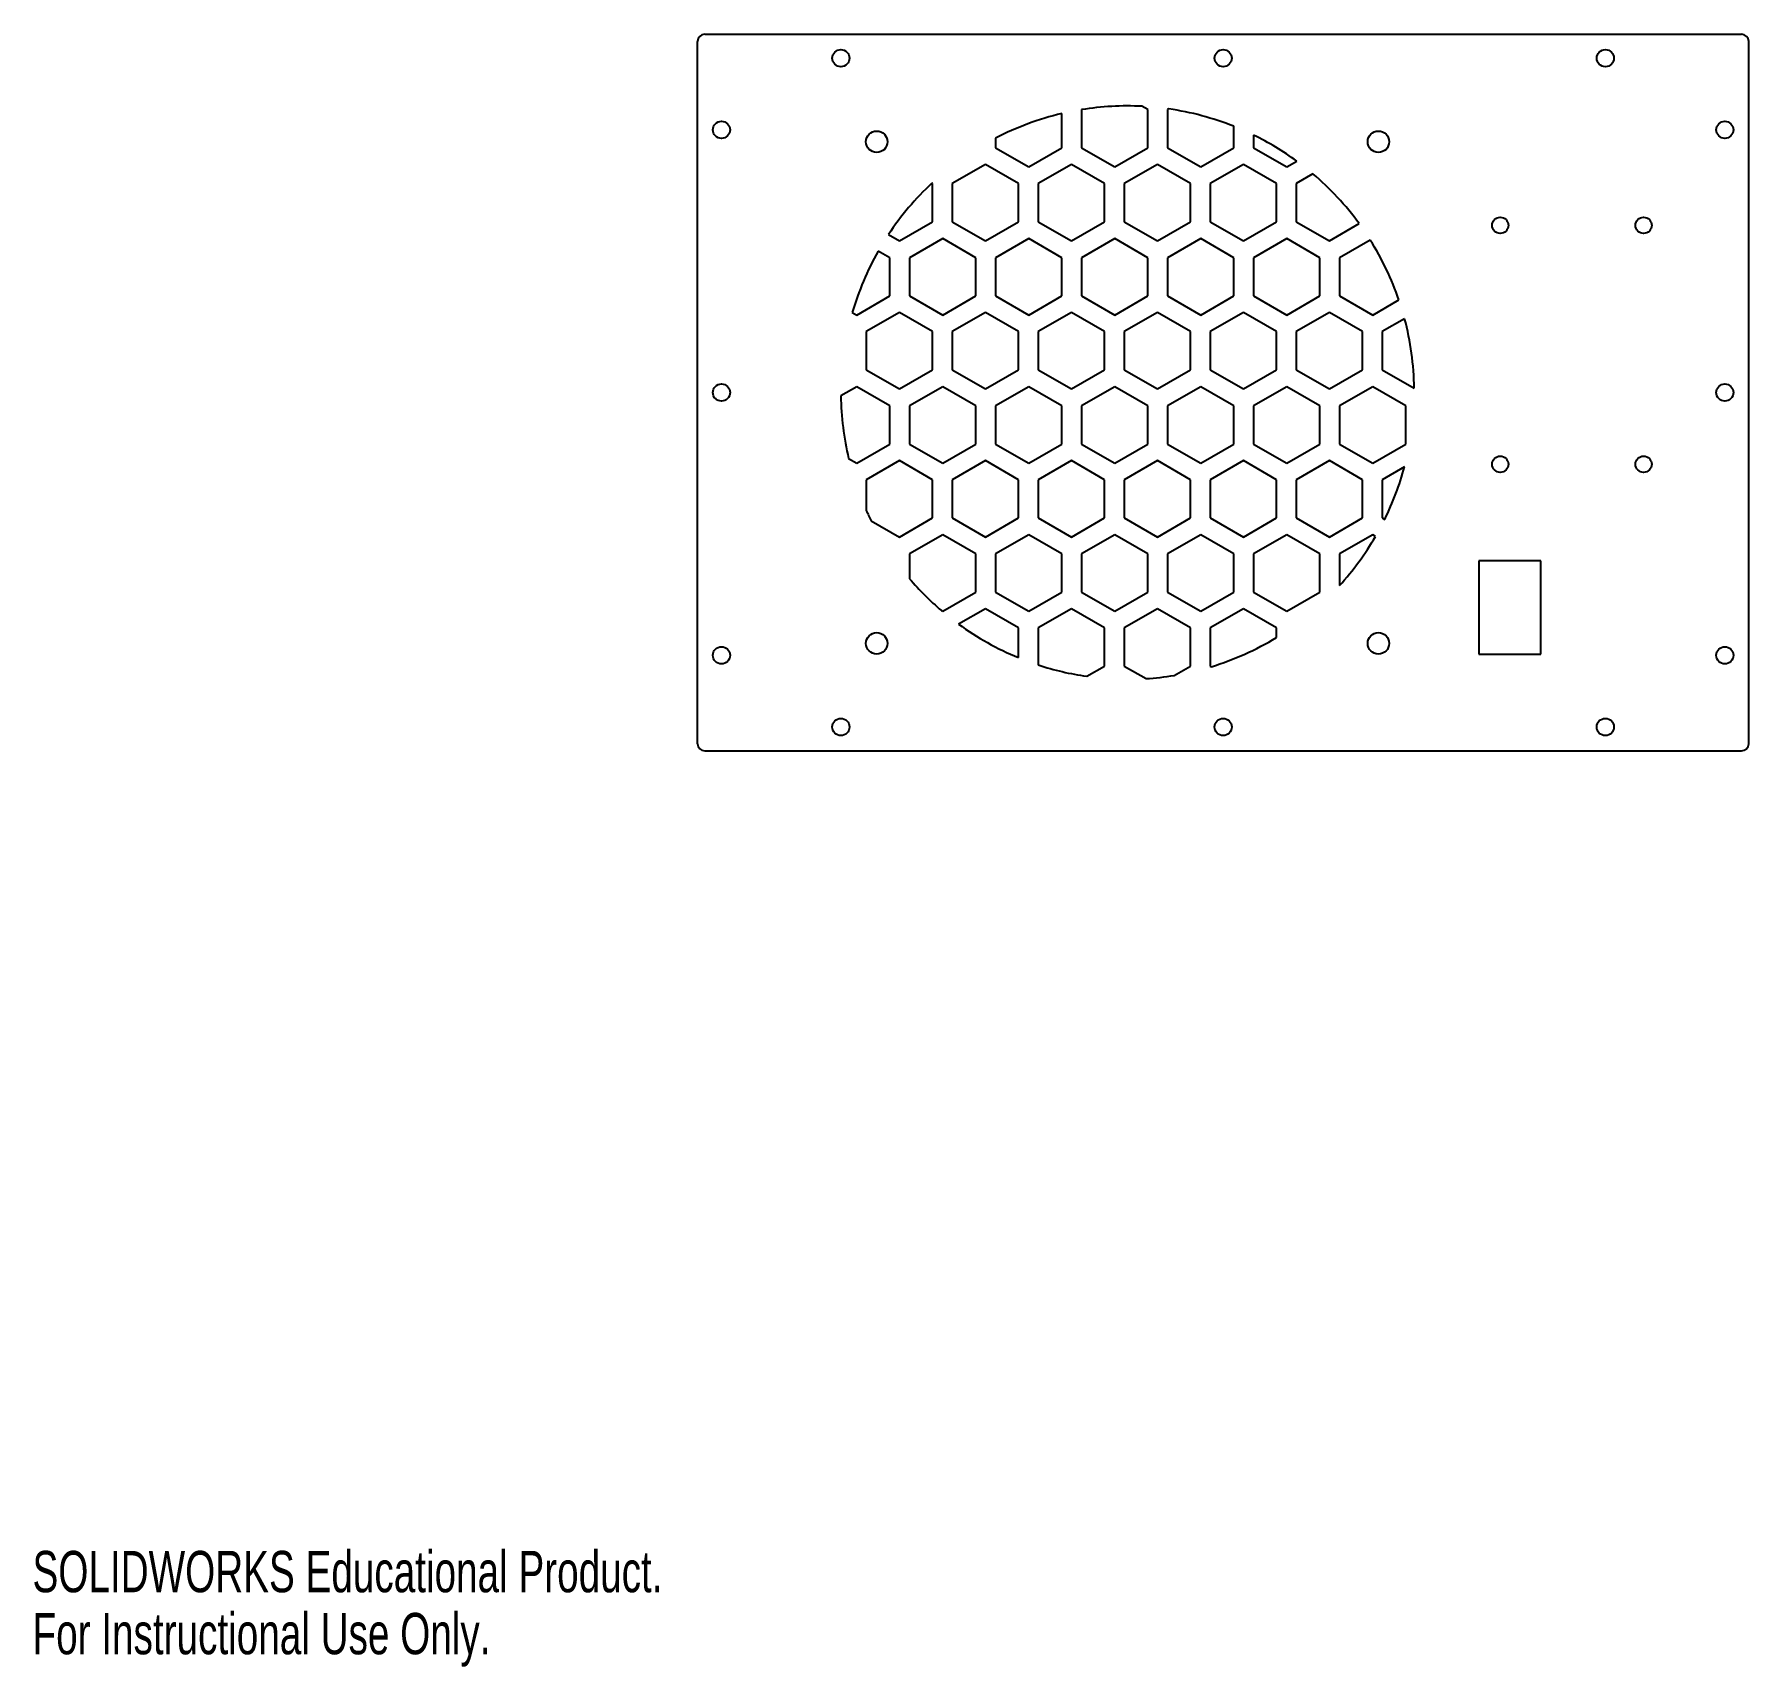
# Model space of a CAD drawing. Header units: millimetres. Extents: x 0 to 359, y 0 to 342.
import ezdxf

# ---------------------------------------------------------------- set-up
doc = ezdxf.new("R2010")
doc.units = ezdxf.units.MM
doc.styles.add('SLDTEXTSTYLE0', font='TXT', dxfattribs={"width": 0.7})

msp = doc.modelspace()

# ---------------------------------------------------------------- linework, layer by layer
at = {"color": 7, "linetype": 'Continuous', "lineweight": 25}
for p, q in [((140.69, 341.6), (357.69, 341.6)), ((139.19, 193.1), (139.19, 340.1)), ((359.19, 193.1), (359.19, 340.1)), ((215.42, 317.82), (215.42, 324.99)), ((219.56, 325.82), (219.56, 317.82)), ((219.57, 325.82), (219.56, 325.82)), ((233.42, 325.82), (232.2, 326.52)), ((233.42, 317.82), (233.42, 325.82)), ((237.83, 325.97), (237.56, 325.82)), ((237.56, 325.82), (237.56, 317.82)), ((201.56, 319.86), (201.56, 317.82)), ((251.42, 317.82), (251.42, 322.33)), ((255.56, 320.49), (255.56, 317.82)), ((201.56, 317.82), (208.49, 313.82)), ((208.49, 313.82), (215.42, 317.82)), ((219.56, 317.82), (226.49, 313.82)), ((226.49, 313.82), (233.42, 317.82)), ((237.56, 317.82), (244.49, 313.82)), ((244.49, 313.82), (251.42, 317.82)), ((255.56, 317.82), (262.49, 313.82)), ((199.42, 314.35), (192.49, 310.35)), ((206.35, 310.35), (199.42, 314.35)), ((217.42, 314.35), (210.49, 310.35)), ((224.35, 310.35), (217.42, 314.35)), ((235.42, 314.35), (228.49, 310.35)), ((242.35, 310.35), (235.42, 314.35)), ((253.42, 314.35), (246.49, 310.35)), ((260.35, 310.35), (253.42, 314.35)), ((262.49, 313.82), (264.6, 315.03)), ((267.98, 312.37), (264.49, 310.35)), ((188.35, 310.35), (188.22, 310.43)), ((188.35, 302.35), (188.35, 310.35)), ((192.49, 310.35), (192.49, 302.35)), ((206.35, 302.35), (206.35, 310.35)), ((210.49, 310.35), (210.49, 302.35)), ((224.35, 302.35), (224.35, 310.35)), ((228.49, 310.35), (228.49, 302.35)), ((242.35, 302.35), (242.35, 310.35)), ((246.49, 310.35), (246.49, 302.35)), ((260.35, 302.35), (260.35, 310.35)), ((264.49, 310.35), (264.49, 302.35)), ((181.42, 298.35), (188.35, 302.35)), ((192.49, 302.35), (199.42, 298.35)), ((199.42, 298.35), (206.35, 302.35)), ((210.49, 302.35), (217.42, 298.35)), ((217.42, 298.35), (224.35, 302.35)), ((228.49, 302.35), (235.42, 298.35)), ((235.42, 298.35), (242.35, 302.35)), ((246.49, 302.35), (253.42, 298.35)), ((253.42, 298.35), (260.35, 302.35)), ((264.49, 302.35), (271.42, 298.35)), ((271.42, 298.35), (277.66, 301.96)), ((179.13, 299.67), (181.42, 298.35)), ((190.49, 298.82), (183.56, 294.82)), ((197.42, 294.82), (190.49, 298.82)), ((208.49, 298.82), (201.56, 294.82)), ((215.42, 294.82), (208.49, 298.82)), ((226.49, 298.82), (219.56, 294.82)), ((233.42, 294.82), (226.49, 298.82)), ((244.49, 298.82), (237.56, 294.82)), ((251.42, 294.82), (244.49, 298.82)), ((262.49, 298.82), (255.56, 294.82)), ((269.42, 294.82), (262.49, 298.82)), ((279.99, 298.53), (273.56, 294.82)), ((179.42, 294.82), (177.01, 296.21)), ((179.42, 286.82), (179.42, 294.82)), ((183.56, 294.82), (183.56, 286.82)), ((197.42, 286.82), (197.42, 294.82)), ((201.56, 294.82), (201.56, 286.82)), ((215.42, 286.82), (215.42, 294.82)), ((219.56, 294.82), (219.56, 286.82)), ((233.42, 286.82), (233.42, 294.82)), ((237.56, 294.82), (237.56, 286.82)), ((251.42, 286.82), (251.42, 294.82)), ((255.56, 294.82), (255.56, 286.82)), ((269.42, 286.82), (269.42, 294.82)), ((273.56, 294.82), (273.56, 286.82)), ((172.49, 282.82), (179.42, 286.82)), ((183.56, 286.82), (190.49, 282.82)), ((190.49, 282.82), (197.42, 286.82)), ((201.56, 286.82), (208.49, 282.82)), ((208.49, 282.82), (215.42, 286.82)), ((219.56, 286.82), (226.49, 282.82)), ((226.49, 282.82), (233.42, 286.82)), ((237.56, 286.82), (244.49, 282.82)), ((244.49, 282.82), (251.42, 286.82)), ((255.56, 286.82), (262.49, 282.82)), ((262.49, 282.82), (269.42, 286.82)), ((273.56, 286.82), (280.49, 282.82)), ((280.49, 282.82), (285.97, 285.98)), ((171.58, 283.35), (172.49, 282.82)), ((181.42, 283.35), (174.49, 279.35)), ((188.35, 279.35), (181.42, 283.35)), ((199.42, 283.35), (192.49, 279.35)), ((206.35, 279.35), (199.42, 283.35)), ((217.42, 283.35), (210.49, 279.35)), ((224.35, 279.35), (217.42, 283.35)), ((235.42, 283.35), (228.49, 279.35)), ((242.35, 279.35), (235.42, 283.35)), ((253.42, 283.35), (246.49, 279.35)), ((260.35, 279.35), (253.42, 283.35)), ((271.42, 283.35), (264.49, 279.35)), ((278.35, 279.35), (271.42, 283.35)), ((287.17, 282.05), (282.49, 279.35)), ((174.49, 279.35), (174.49, 271.35)), ((188.35, 271.35), (188.35, 279.35)), ((192.49, 279.35), (192.49, 271.35)), ((206.35, 271.35), (206.35, 279.35)), ((210.49, 279.35), (210.49, 271.35)), ((224.35, 271.35), (224.35, 279.35)), ((228.49, 279.35), (228.49, 271.35)), ((242.35, 271.35), (242.35, 279.35)), ((246.49, 279.35), (246.49, 271.35)), ((260.35, 271.35), (260.35, 279.35)), ((264.49, 279.35), (264.49, 271.35)), ((278.35, 271.35), (278.35, 279.35)), ((282.49, 279.35), (282.49, 271.35)), ((174.49, 271.35), (181.42, 267.35)), ((181.42, 267.35), (188.35, 271.35)), ((192.49, 271.35), (199.42, 267.35)), ((199.42, 267.35), (206.35, 271.35)), ((210.49, 271.35), (217.42, 267.35)), ((217.42, 267.35), (224.35, 271.35)), ((228.49, 271.35), (235.42, 267.35)), ((235.42, 267.35), (242.35, 271.35)), ((246.49, 271.35), (253.42, 267.35)), ((253.42, 267.35), (260.35, 271.35)), ((264.49, 271.35), (271.42, 267.35)), ((271.42, 267.35), (278.35, 271.35)), ((282.49, 271.35), (289.18, 267.49)), ((172.49, 267.82), (169.19, 265.91)), ((179.42, 263.82), (172.49, 267.82)), ((190.49, 267.82), (183.56, 263.82)), ((197.42, 263.82), (190.49, 267.82)), ((208.49, 267.82), (201.56, 263.82)), ((215.42, 263.82), (208.49, 267.82)), ((226.49, 267.82), (219.56, 263.82)), ((233.42, 263.82), (226.49, 267.82)), ((244.49, 267.82), (237.56, 263.82)), ((251.42, 263.82), (244.49, 267.82)), ((262.49, 267.82), (255.56, 263.82)), ((269.42, 263.82), (262.49, 267.82)), ((280.49, 267.82), (273.56, 263.82)), ((287.42, 263.82), (280.49, 267.82)), ((179.42, 255.82), (179.42, 263.82)), ((183.56, 263.82), (183.56, 255.82)), ((197.42, 255.82), (197.42, 263.82)), ((201.56, 263.82), (201.56, 255.82)), ((215.42, 255.82), (215.42, 263.82)), ((219.56, 263.82), (219.56, 255.82)), ((233.42, 255.82), (233.42, 263.82)), ((237.56, 263.82), (237.56, 255.82)), ((251.42, 255.82), (251.42, 263.82)), ((255.56, 263.82), (255.56, 255.82)), ((269.42, 255.82), (269.42, 263.82)), ((273.56, 263.82), (273.56, 255.82)), ((287.42, 255.82), (287.42, 263.82)), ((172.49, 251.82), (179.42, 255.82)), ((183.56, 255.82), (190.49, 251.82)), ((190.49, 251.82), (197.42, 255.82)), ((201.56, 255.82), (208.49, 251.82)), ((208.49, 251.82), (215.42, 255.82)), ((219.56, 255.82), (226.49, 251.82)), ((226.49, 251.82), (233.42, 255.82)), ((237.56, 255.82), (244.49, 251.82)), ((244.49, 251.82), (251.42, 255.82)), ((255.56, 255.82), (262.49, 251.82)), ((262.49, 251.82), (269.42, 255.82)), ((273.56, 255.82), (280.49, 251.82)), ((280.49, 251.82), (287.42, 255.82)), ((170.8, 252.79), (172.49, 251.82)), ((181.42, 252.35), (174.49, 248.35)), ((188.35, 248.35), (181.42, 252.35)), ((199.42, 252.35), (192.49, 248.35)), ((206.35, 248.35), (199.42, 252.35)), ((217.42, 252.35), (210.49, 248.35)), ((224.35, 248.35), (217.42, 252.35)), ((235.42, 252.35), (228.49, 248.35)), ((242.35, 248.35), (235.42, 252.35)), ((253.42, 252.35), (246.49, 248.35)), ((260.35, 248.35), (253.42, 252.35)), ((271.42, 252.35), (264.49, 248.35)), ((278.35, 248.35), (271.42, 252.35)), ((174.49, 248.35), (174.49, 241.94)), ((188.35, 240.35), (188.35, 248.35)), ((192.49, 248.35), (192.49, 240.35)), ((206.35, 240.35), (206.35, 248.35)), ((210.49, 248.35), (210.49, 240.35)), ((224.35, 240.35), (224.35, 248.35)), ((228.49, 248.35), (228.49, 240.35)), ((242.35, 240.35), (242.35, 248.35)), ((246.49, 248.35), (246.49, 240.35)), ((260.35, 240.35), (260.35, 248.35)), ((264.49, 248.35), (264.49, 240.35)), ((278.35, 240.35), (278.35, 248.35)), ((287.14, 251.04), (282.49, 248.35)), ((282.49, 248.35), (282.49, 240.35)), ((175.53, 239.75), (181.42, 236.35)), ((181.42, 236.35), (188.35, 240.35)), ((192.49, 240.35), (199.42, 236.35)), ((199.42, 236.35), (206.35, 240.35)), ((210.49, 240.35), (217.42, 236.35)), ((217.42, 236.35), (224.35, 240.35)), ((228.49, 240.35), (235.42, 236.35)), ((235.42, 236.35), (242.35, 240.35)), ((246.49, 240.35), (253.42, 236.35)), ((253.42, 236.35), (260.35, 240.35)), ((264.49, 240.35), (271.42, 236.35)), ((271.42, 236.35), (278.35, 240.35)), ((282.49, 240.35), (283, 240.06)), ((190.49, 236.82), (183.56, 232.82)), ((197.42, 232.82), (190.49, 236.82)), ((208.49, 236.82), (201.56, 232.82)), ((215.42, 232.82), (208.49, 236.82)), ((226.49, 236.82), (219.56, 232.82)), ((233.42, 232.82), (226.49, 236.82)), ((244.49, 236.82), (237.56, 232.82)), ((251.42, 232.82), (244.49, 236.82)), ((262.49, 236.82), (255.56, 232.82)), ((269.42, 232.82), (262.49, 236.82)), ((280.49, 236.82), (273.56, 232.82)), ((281.08, 236.48), (280.49, 236.82)), ((183.56, 232.82), (183.56, 227.63)), ((197.42, 224.82), (197.42, 232.82)), ((201.56, 232.82), (201.56, 224.82)), ((215.42, 224.82), (215.42, 232.82)), ((219.56, 232.82), (219.56, 224.82)), ((233.42, 224.82), (233.42, 232.82)), ((237.56, 232.82), (237.56, 224.82)), ((251.42, 224.82), (251.42, 232.82)), ((255.56, 232.82), (255.56, 224.82)), ((269.42, 224.82), (269.42, 232.82)), ((273.56, 232.82), (273.56, 226.21)), ((315.69, 231.35), (302.69, 231.35)), ((302.69, 231.35), (302.69, 211.85)), ((315.69, 211.85), (315.69, 231.35)), ((190.49, 220.82), (197.42, 224.82)), ((201.56, 224.82), (208.49, 220.82)), ((208.49, 220.82), (215.42, 224.82)), ((219.56, 224.82), (226.49, 220.82)), ((226.49, 220.82), (233.42, 224.82)), ((237.56, 224.82), (244.49, 220.82)), ((244.49, 220.82), (251.42, 224.82)), ((255.56, 224.82), (262.49, 220.82)), ((262.49, 220.82), (269.42, 224.82)), ((190.22, 220.97), (190.49, 220.82)), ((199.42, 221.35), (193.83, 218.12)), ((206.35, 217.35), (199.42, 221.35)), ((217.42, 221.35), (210.49, 217.35)), ((224.35, 217.35), (217.42, 221.35)), ((235.42, 221.35), (228.49, 217.35)), ((242.35, 217.35), (235.42, 221.35)), ((253.42, 221.35), (246.49, 217.35)), ((260.35, 217.35), (253.42, 221.35)), ((206.35, 211.11), (206.35, 217.35)), ((210.49, 217.35), (210.49, 209.58)), ((224.35, 209.35), (224.35, 217.35)), ((228.49, 217.35), (228.49, 209.35)), ((242.35, 209.35), (242.35, 217.35)), ((246.49, 217.35), (246.49, 209.35)), ((260.35, 215.32), (260.35, 217.35)), ((302.69, 211.85), (315.69, 211.85)), ((220.63, 207.21), (224.35, 209.35)), ((228.49, 209.35), (233.05, 206.72)), ((238.96, 207.4), (242.35, 209.35)), ((246.49, 209.35), (246.73, 209.22)), ((140.69, 191.6), (357.69, 191.6))]:
    msp.add_line(p, q, dxfattribs=at)
for centre, radius in [((169.19, 336.6), 1.8), ((249.19, 336.6), 1.8), ((329.19, 336.6), 1.8), ((144.19, 321.6), 1.8), ((354.19, 321.6), 1.8), ((176.69, 319.1), 2.25), ((281.69, 319.1), 2.25), ((307.19, 301.6), 1.7), ((337.19, 301.6), 1.7), ((144.19, 266.6), 1.8), ((354.19, 266.6), 1.8), ((307.19, 251.6), 1.7), ((337.19, 251.6), 1.7), ((176.69, 214.1), 2.25), ((281.69, 214.1), 2.25), ((144.19, 211.6), 1.8), ((354.19, 211.6), 1.8), ((169.19, 196.6), 1.8), ((249.19, 196.6), 1.8), ((329.19, 196.6), 1.8)]:
    msp.add_circle(centre, radius, dxfattribs=at)
for centre, radius, start, end in [((140.69, 340.1), 1.5, 90, 180), ((357.69, 340.1), 1.5, 0, 90), ((229.19, 266.6), 60, 87.1234, 99.2311), ((229.19, 266.6), 60, 103.2689, 117.4169), ((229.19, 266.6), 60, 68.2548, 81.7223), ((229.19, 266.6), 60, 53.8334, 63.9255), ((229.19, 266.6), 60, 36.1119, 49.7192), ((229.19, 266.6), 60, 133.0688, 146.5439), ((229.19, 266.6), 60, 18.8506, 32.1532), ((229.19, 266.6), 60, 150.4251, 163.7898), ((229.19, 266.6), 60, 0.853, 14.9278), ((229.19, 266.6), 60, 180.6512, 193.299), ((229.19, 266.6), 60, 333.7493, 344.9696), ((229.19, 266.6), 60, 204.2645, 206.5752), ((229.19, 266.6), 60, 317.6921, 329.8675), ((229.19, 266.6), 60, 220.4951, 229.4993), ((229.19, 266.6), 60, 233.8866, 247.6219), ((229.19, 266.6), 60, 286.9955, 301.2841), ((229.19, 266.6), 60, 251.8408, 261.8011), ((229.19, 266.6), 60, 273.6895, 279.3689), ((140.69, 193.1), 1.5, 180, 270), ((357.69, 193.1), 1.5, 270, 0)]:
    msp.add_arc(centre, radius, start, end, dxfattribs=at)

# ---------------------------------------------------------------- texts
at = {"color": 7, "linetype": 'Continuous', "char_height": 8.65, "attachment_point": 1, "style": 'SLDTEXTSTYLE0'}
for s, insert in [('SOLIDWORKS Educational Product.', (0, 24.13)), ('For Instructional Use Only.', (0, 11.15))]:
    msp.add_mtext(s, dxfattribs=dict(at, insert=insert))

doc.saveas('drawing.dxf')
